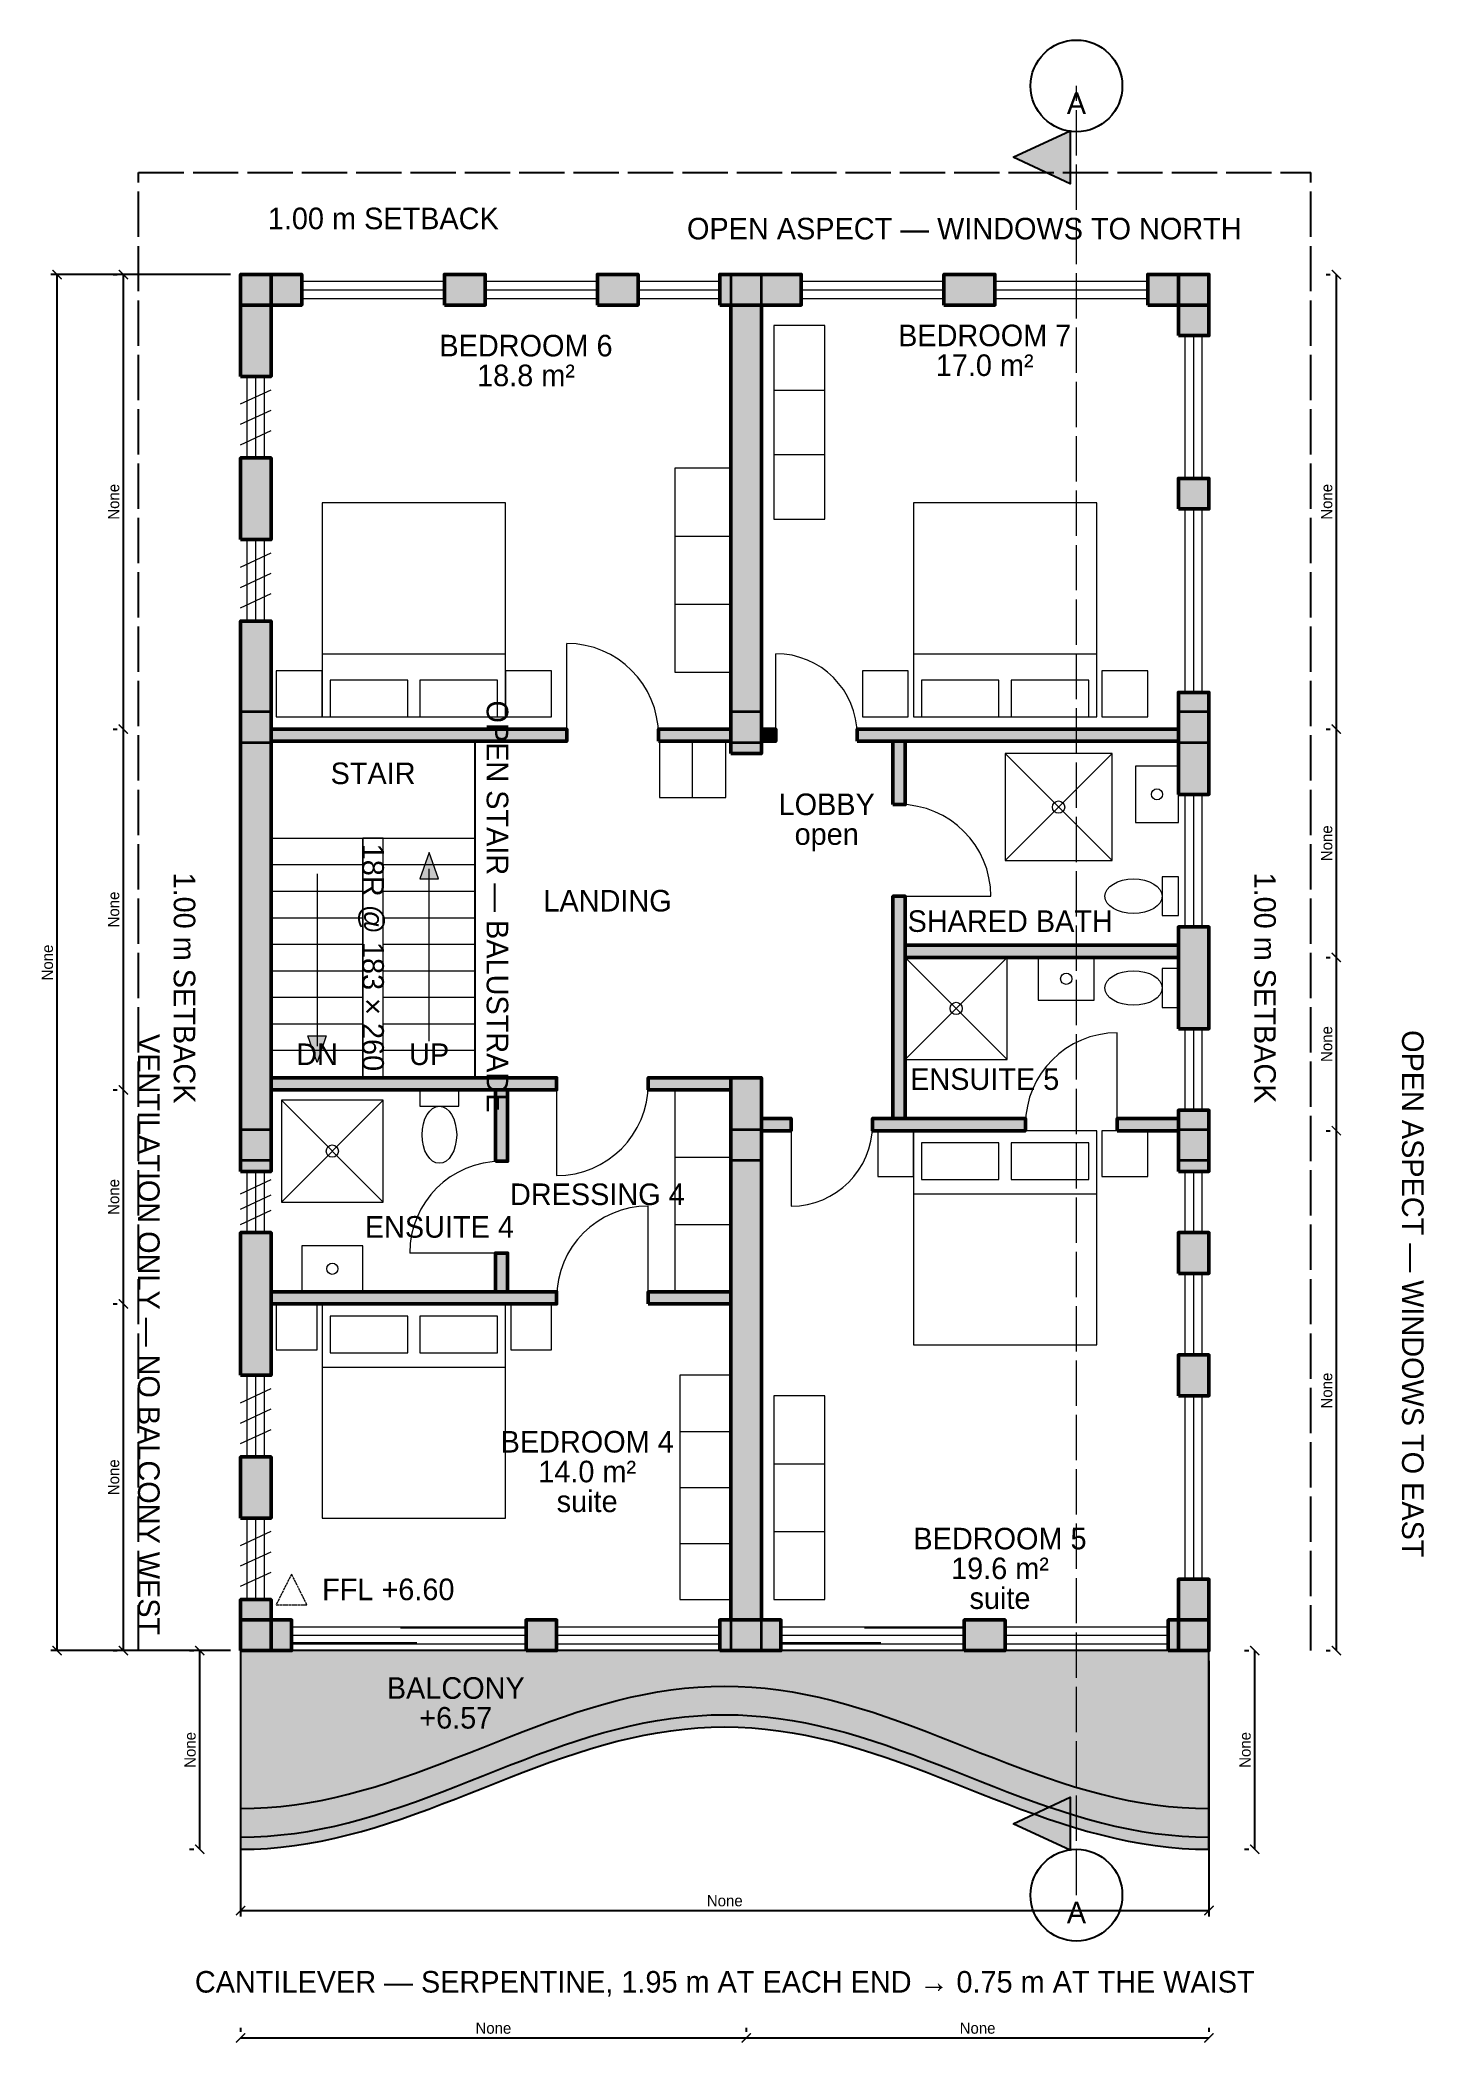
# Model space of a CAD drawing. Header units: millimetres. Extents: x 10533 to 24109, y -350 to 19300.
import ezdxf
from ezdxf.enums import TextEntityAlignment as Align

# ---------------------------------------------------------------- set-up
doc = ezdxf.new("R2010")
doc.units = ezdxf.units.MM
doc.header["$LTSCALE"] = 20
doc.linetypes.add('DASHDOT', pattern=[3.556, 2.54, -0.508, 0, -0.508])
doc.linetypes.add('DASHED', pattern=[1.524, 1.27, -0.254])
for name, color, linetype, lineweight in [('A-ANNO-DIMS', 5, 'CONTINUOUS', 13), ('A-ANNO-PATT', 8, 'CONTINUOUS', 9), ('A-ANNO-SYMB', 5, 'DASHED', 13), ('A-ANNO-TEXT', 7, 'CONTINUOUS', 13), ('A-DOOR', 3, 'CONTINUOUS', 18), ('A-EQPM', 6, 'CONTINUOUS', 13), ('A-FLOR', 7, 'CONTINUOUS', 25), ('A-FLOR-STRS', 2, 'CONTINUOUS', 18), ('A-FURN', 6, 'CONTINUOUS', 13), ('A-GLAZ', 4, 'CONTINUOUS', 18), ('A-WALL', 7, 'CONTINUOUS', 50), ('A-WALL-PATT', 7, 'CONTINUOUS', 9), ('G-ANNO-BNDY', 1, 'DASHDOT', 25), ('S-COLS', 7, 'CONTINUOUS', 35)]:
    doc.layers.add(name, color=color, linetype=linetype, lineweight=lineweight)
doc.dimstyles.new('ARCH', dxfattribs={"dimtxt": 2.2, "dimasz": 1.8, "dimexe": 1.2, "dimexo": 2, "dimgap": 0.8, "dimtad": 1, "dimlfac": 0.001, "dimblk": 'ARCHTICK', "dimcen": 2.5, "dimazin": 3, "dimtfac": 1, "dimtmove": 0, "dimatfit": 3})

# ---------------------------------------------------------------- blocks, each defined once
blk = doc.blocks.new('_ARCHTICK')
at = {"color": 0, "linetype": 'BYBLOCK', "const_width": 0.15}
blk.add_lwpolyline([(-0.5, -0.5), (0.5, 0.5)], dxfattribs=at)

msp = doc.modelspace()

# ---------------------------------------------------------------- hatches: boundary and pattern name
at = {"layer": 'A-ANNO-PATT'}
for points in [[(20080, 18150), (20640, 18410), (20640, 17890)], [(14350, 11330), (14260, 11070), (14440, 11070)], [(13250, 9270), (13160, 9530), (13340, 9530)], [(12500, 3500), (12500, 1550), (12631.944, 1552.283), (12763.889, 1559.115), (12895.833, 1570.445), (13027.778, 1586.184), (13159.722, 1606.215), (13291.667, 1630.385), (13423.611, 1658.509), (13555.556, 1690.373), (13687.5, 1725.736), (13819.444, 1764.327), (13951.389, 1805.854), (14083.333, 1850), (14215.278, 1896.429), (14347.222, 1944.788), (14479.167, 1994.709), (14611.111, 2045.811), (14743.056, 2097.707), (14875, 2150), (15006.944, 2202.293), (15138.889, 2254.189), (15270.833, 2305.291), (15402.778, 2355.212), (15534.722, 2403.571), (15666.667, 2450), (15798.611, 2494.146), (15930.556, 2535.673), (16062.5, 2574.264), (16194.444, 2609.627), (16326.389, 2641.491), (16458.333, 2669.615), (16590.278, 2693.785), (16722.222, 2713.816), (16854.167, 2729.555), (16986.111, 2740.885), (17118.056, 2747.717), (17250, 2750), (17381.944, 2747.717), (17513.889, 2740.885), (17645.833, 2729.555), (17777.778, 2713.816), (17909.722, 2693.785), (18041.667, 2669.615), (18173.611, 2641.491), (18305.556, 2609.627), (18437.5, 2574.264), (18569.444, 2535.673), (18701.389, 2494.146), (18833.333, 2450), (18965.278, 2403.571), (19097.222, 2355.212), (19229.167, 2305.291), (19361.111, 2254.189), (19493.056, 2202.293), (19625, 2150), (19756.944, 2097.707), (19888.889, 2045.811), (20020.833, 1994.709), (20152.778, 1944.788), (20284.722, 1896.429), (20416.667, 1850), (20548.611, 1805.854), (20680.556, 1764.327), (20812.5, 1725.736), (20944.444, 1690.373), (21076.389, 1658.509), (21208.333, 1630.385), (21340.278, 1606.215), (21472.222, 1586.184), (21604.167, 1570.445), (21736.111, 1559.115), (21868.056, 1552.283), (22000, 1550), (22000, 3500)], [(20080, 1800), (20640, 2060), (20640, 1540)]]:
    msp.add_hatch(color=7, dxfattribs=at).paths.add_polyline_path(points)
at = {"layer": 'A-WALL-PATT'}
for points in [[(12500, 16000), (12800, 16000), (12800, 17000), (12500, 17000)], [(12500, 16700), (13100, 16700), (13100, 17000), (12500, 17000)], [(14500, 16700), (14900, 16700), (14900, 17000), (14500, 17000)], [(16000, 16700), (16400, 16700), (16400, 17000), (16000, 17000)], [(17200, 16700), (18000, 16700), (18000, 17000), (17200, 17000)], [(19400, 16700), (19900, 16700), (19900, 17000), (19400, 17000)], [(21400, 16700), (22000, 16700), (22000, 17000), (21400, 17000)], [(21700, 16400), (22000, 16400), (22000, 17000), (21700, 17000)], [(17310, 12300), (17610, 12300), (17610, 16700), (17310, 16700)], [(12500, 14400), (12800, 14400), (12800, 15200), (12500, 15200)], [(21700, 14700), (22000, 14700), (22000, 15000), (21700, 15000)], [(12500, 8200), (12800, 8200), (12800, 13600), (12500, 13600)], [(21700, 11900), (22000, 11900), (22000, 12900), (21700, 12900)], [(12800, 12420), (15700, 12420), (15700, 12540), (12800, 12540)], [(16600, 12420), (17310, 12420), (17310, 12540), (16600, 12540)], [(17610, 12420), (17750, 12420), (17750, 12540), (17610, 12540)], [(18550, 12420), (21700, 12420), (21700, 12540), (18550, 12540)], [(18900, 11800), (19020, 11800), (19020, 12420), (18900, 12420)], [(18900, 8720), (19020, 8720), (19020, 10900), (18900, 10900)], [(19020, 10300), (21700, 10300), (21700, 10420), (19020, 10420)], [(21700, 9600), (22000, 9600), (22000, 10600), (21700, 10600)], [(12800, 9000), (15600, 9000), (15600, 9120), (12800, 9120)], [(16500, 9000), (17310, 9000), (17310, 9120), (16500, 9120)], [(17310, 3800), (17610, 3800), (17610, 9120), (17310, 9120)], [(15000, 8300), (15120, 8300), (15120, 9000), (15000, 9000)], [(17610, 8600), (17900, 8600), (17900, 8720), (17610, 8720)], [(18700, 8600), (20200, 8600), (20200, 8720), (18700, 8720)], [(21100, 8600), (21700, 8600), (21700, 8720), (21100, 8720)], [(21700, 8200), (22000, 8200), (22000, 8800), (21700, 8800)], [(12500, 6200), (12800, 6200), (12800, 7600), (12500, 7600)], [(21700, 7200), (22000, 7200), (22000, 7600), (21700, 7600)], [(15000, 7020), (15120, 7020), (15120, 7400), (15000, 7400)], [(12800, 6900), (15600, 6900), (15600, 7020), (12800, 7020)], [(16500, 6900), (17310, 6900), (17310, 7020), (16500, 7020)], [(21700, 6000), (22000, 6000), (22000, 6400), (21700, 6400)], [(12500, 4800), (12800, 4800), (12800, 5400), (12500, 5400)], [(21700, 3500), (22000, 3500), (22000, 4200), (21700, 4200)], [(12500, 3500), (12800, 3500), (12800, 4000), (12500, 4000)], [(12500, 3500), (13000, 3500), (13000, 3800), (12500, 3800)], [(15300, 3500), (15600, 3500), (15600, 3800), (15300, 3800)], [(17200, 3500), (17800, 3500), (17800, 3800), (17200, 3800)], [(19600, 3500), (20000, 3500), (20000, 3800), (19600, 3800)], [(21600, 3500), (22000, 3500), (22000, 3800), (21600, 3800)]]:
    msp.add_hatch(color=7, dxfattribs=at).paths.add_polyline_path(points)

# ---------------------------------------------------------------- linework, layer by layer
at = {"layer": 'A-ANNO-SYMB', "linetype": 'DASHED', "ltscale": 17.5}
msp.add_line((20700, 1100), (20700, 18850), dxfattribs=at)
at = {"layer": 'A-ANNO-SYMB'}
msp.add_lwpolyline([(13000, 4250), (12850, 3950), (13150, 3950)], close=True, dxfattribs=at)
at = {"layer": 'A-DOOR'}
for p, q in [((15700, 12480), (15700, 13380)), ((17750, 12480), (17750, 13280)), ((15700, 12420), (15700, 12540)), ((16600, 12420), (16600, 12540)), ((17750, 12420), (17750, 12540)), ((18550, 12420), (18550, 12540)), ((17310, 12300), (17610, 12300)), ((18900, 11800), (19020, 11800)), ((18900, 10900), (19020, 10900)), ((18960, 10900), (19860, 10900)), ((21100, 8660), (21100, 9560)), ((15600, 9000), (15600, 9120)), ((15600, 9060), (15600, 8160)), ((16500, 9000), (16500, 9120)), ((17310, 9120), (17610, 9120)), ((17900, 8600), (17900, 8720)), ((17900, 8660), (17900, 7860)), ((18700, 8600), (18700, 8720)), ((20200, 8600), (20200, 8720)), ((21100, 8600), (21100, 8720)), ((15000, 8300), (15120, 8300)), ((16500, 6960), (16500, 7860)), ((15060, 7400), (14160, 7400)), ((15000, 7400), (15120, 7400)), ((15600, 6900), (15600, 7020)), ((16500, 6900), (16500, 7020))]:
    msp.add_line(p, q, dxfattribs=at)
for centre, radius, start, end in [((15700, 12480), 900, 0, 90), ((17750, 12480), 800, 0, 90), ((18960, 10900), 900, 0, 90), ((21100, 8660), 900, 90, 180), ((15600, 9060), 900, -90, 0), ((17900, 8660), 800, -90, 0), ((15060, 7400), 900, 90, 180), ((16500, 6960), 900, 90, 180)]:
    msp.add_arc(centre, radius, start, end, dxfattribs=at)
at = {"layer": 'A-EQPM'}
for p, q in [((20000, 11250), (21050, 12300)), ((21050, 11250), (20000, 12300)), ((19020, 9300), (20020, 10300)), ((20020, 9300), (19020, 10300)), ((12900, 7900), (13900, 8900)), ((13900, 7900), (12900, 8900))]:
    msp.add_line(p, q, dxfattribs=at)
for points in [[(20000, 11250), (21050, 11250), (21050, 12300), (20000, 12300)], [(21280, 11625), (21700, 11625), (21700, 12175), (21280, 12175)], [(21540, 10710), (21700, 10710), (21700, 11090), (21540, 11090)], [(19020, 9300), (20020, 9300), (20020, 10300), (19020, 10300)], [(20325, 9880), (20875, 9880), (20875, 10300), (20325, 10300)], [(21540, 9810), (21700, 9810), (21700, 10190), (21540, 10190)], [(12900, 7900), (13900, 7900), (13900, 8900), (12900, 8900)], [(14260, 8840), (14640, 8840), (14640, 9000), (14260, 9000)], [(13100, 7020), (13700, 7020), (13700, 7470), (13100, 7470)]]:
    msp.add_lwpolyline(points, close=True, dxfattribs=at)
for centre, radius in [((20525, 11775), 60), ((21490, 11900), 55), ((20600, 10090), 55), ((19520, 9800), 60), ((13400, 8400), 60), ((13400, 7245), 55)]:
    msp.add_circle(centre, radius, dxfattribs=at)
for centre, major_axis in [((21260, 10900), (280, 0)), ((21260, 10000), (280, 0)), ((14450, 8560), (0, 280))]:
    msp.add_ellipse(centre, major_axis=major_axis, ratio=0.607142857, dxfattribs=at)
at = {"layer": 'A-FLOR'}
msp.add_line((14800, 9120), (14800, 12420), dxfattribs=at)
for points in [[(20080, 18150), (20640, 18410), (20640, 17890)], [(12500, 3500), (12500, 1550), (12631.944, 1552.283), (12763.889, 1559.115), (12895.833, 1570.445), (13027.778, 1586.184), (13159.722, 1606.215), (13291.667, 1630.385), (13423.611, 1658.509), (13555.556, 1690.373), (13687.5, 1725.736), (13819.444, 1764.327), (13951.389, 1805.854), (14083.333, 1850), (14215.278, 1896.429), (14347.222, 1944.788), (14479.167, 1994.709), (14611.111, 2045.811), (14743.056, 2097.707), (14875, 2150), (15006.944, 2202.293), (15138.889, 2254.189), (15270.833, 2305.291), (15402.778, 2355.212), (15534.722, 2403.571), (15666.667, 2450), (15798.611, 2494.146), (15930.556, 2535.673), (16062.5, 2574.264), (16194.444, 2609.627), (16326.389, 2641.491), (16458.333, 2669.615), (16590.278, 2693.785), (16722.222, 2713.816), (16854.167, 2729.555), (16986.111, 2740.885), (17118.056, 2747.717), (17250, 2750), (17381.944, 2747.717), (17513.889, 2740.885), (17645.833, 2729.555), (17777.778, 2713.816), (17909.722, 2693.785), (18041.667, 2669.615), (18173.611, 2641.491), (18305.556, 2609.627), (18437.5, 2574.264), (18569.444, 2535.673), (18701.389, 2494.146), (18833.333, 2450), (18965.278, 2403.571), (19097.222, 2355.212), (19229.167, 2305.291), (19361.111, 2254.189), (19493.056, 2202.293), (19625, 2150), (19756.944, 2097.707), (19888.889, 2045.811), (20020.833, 1994.709), (20152.778, 1944.788), (20284.722, 1896.429), (20416.667, 1850), (20548.611, 1805.854), (20680.556, 1764.327), (20812.5, 1725.736), (20944.444, 1690.373), (21076.389, 1658.509), (21208.333, 1630.385), (21340.278, 1606.215), (21472.222, 1586.184), (21604.167, 1570.445), (21736.111, 1559.115), (21868.056, 1552.283), (22000, 1550), (22000, 3500)], [(20080, 1800), (20640, 2060), (20640, 1540)]]:
    msp.add_lwpolyline(points, close=True, dxfattribs=at)
at = {"layer": 'A-FLOR', "linetype": 'DASHED', "ltscale": 17.5}
msp.add_lwpolyline([(12500, 1950), (12631.944, 1952.283), (12763.889, 1959.115), (12895.833, 1970.445), (13027.778, 1986.184), (13159.722, 2006.215), (13291.667, 2030.385), (13423.611, 2058.509), (13555.556, 2090.373), (13687.5, 2125.736), (13819.444, 2164.327), (13951.389, 2205.854), (14083.333, 2250), (14215.278, 2296.429), (14347.222, 2344.788), (14479.167, 2394.709), (14611.111, 2445.811), (14743.056, 2497.707), (14875, 2550), (15006.944, 2602.293), (15138.889, 2654.189), (15270.833, 2705.291), (15402.778, 2755.212), (15534.722, 2803.571), (15666.667, 2850), (15798.611, 2894.146), (15930.556, 2935.673), (16062.5, 2974.264), (16194.444, 3009.627), (16326.389, 3041.491), (16458.333, 3069.615), (16590.278, 3093.785), (16722.222, 3113.816), (16854.167, 3129.555), (16986.111, 3140.885), (17118.056, 3147.717), (17250, 3150), (17381.944, 3147.717), (17513.889, 3140.885), (17645.833, 3129.555), (17777.778, 3113.816), (17909.722, 3093.785), (18041.667, 3069.615), (18173.611, 3041.491), (18305.556, 3009.627), (18437.5, 2974.264), (18569.444, 2935.673), (18701.389, 2894.146), (18833.333, 2850), (18965.278, 2803.571), (19097.222, 2755.212), (19229.167, 2705.291), (19361.111, 2654.189), (19493.056, 2602.293), (19625, 2550), (19756.944, 2497.707), (19888.889, 2445.811), (20020.833, 2394.709), (20152.778, 2344.788), (20284.722, 2296.429), (20416.667, 2250), (20548.611, 2205.854), (20680.556, 2164.327), (20812.5, 2125.736), (20944.444, 2090.373), (21076.389, 2058.509), (21208.333, 2030.385), (21340.278, 2006.215), (21472.222, 1986.184), (21604.167, 1970.445), (21736.111, 1959.115), (21868.056, 1952.283), (22000, 1950)], dxfattribs=at)
at = {"layer": 'A-FLOR'}
for points in [[(12500, 1670), (12631.944, 1672.283), (12763.889, 1679.115), (12895.833, 1690.445), (13027.778, 1706.184), (13159.722, 1726.215), (13291.667, 1750.385), (13423.611, 1778.509), (13555.556, 1810.373), (13687.5, 1845.736), (13819.444, 1884.327), (13951.389, 1925.854), (14083.333, 1970), (14215.278, 2016.429), (14347.222, 2064.788), (14479.167, 2114.709), (14611.111, 2165.811), (14743.056, 2217.707), (14875, 2270), (15006.944, 2322.293), (15138.889, 2374.189), (15270.833, 2425.291), (15402.778, 2475.212), (15534.722, 2523.571), (15666.667, 2570), (15798.611, 2614.146), (15930.556, 2655.673), (16062.5, 2694.264), (16194.444, 2729.627), (16326.389, 2761.491), (16458.333, 2789.615), (16590.278, 2813.785), (16722.222, 2833.816), (16854.167, 2849.555), (16986.111, 2860.885), (17118.056, 2867.717), (17250, 2870), (17381.944, 2867.717), (17513.889, 2860.885), (17645.833, 2849.555), (17777.778, 2833.816), (17909.722, 2813.785), (18041.667, 2789.615), (18173.611, 2761.491), (18305.556, 2729.627), (18437.5, 2694.264), (18569.444, 2655.673), (18701.389, 2614.146), (18833.333, 2570), (18965.278, 2523.571), (19097.222, 2475.212), (19229.167, 2425.291), (19361.111, 2374.189), (19493.056, 2322.293), (19625, 2270), (19756.944, 2217.707), (19888.889, 2165.811), (20020.833, 2114.709), (20152.778, 2064.788), (20284.722, 2016.429), (20416.667, 1970), (20548.611, 1925.854), (20680.556, 1884.327), (20812.5, 1845.736), (20944.444, 1810.373), (21076.389, 1778.509), (21208.333, 1750.385), (21340.278, 1726.215), (21472.222, 1706.184), (21604.167, 1690.445), (21736.111, 1679.115), (21868.056, 1672.283), (22000, 1670)], [(12500, 1550), (12631.944, 1552.283), (12763.889, 1559.115), (12895.833, 1570.445), (13027.778, 1586.184), (13159.722, 1606.215), (13291.667, 1630.385), (13423.611, 1658.509), (13555.556, 1690.373), (13687.5, 1725.736), (13819.444, 1764.327), (13951.389, 1805.854), (14083.333, 1850), (14215.278, 1896.429), (14347.222, 1944.788), (14479.167, 1994.709), (14611.111, 2045.811), (14743.056, 2097.707), (14875, 2150), (15006.944, 2202.293), (15138.889, 2254.189), (15270.833, 2305.291), (15402.778, 2355.212), (15534.722, 2403.571), (15666.667, 2450), (15798.611, 2494.146), (15930.556, 2535.673), (16062.5, 2574.264), (16194.444, 2609.627), (16326.389, 2641.491), (16458.333, 2669.615), (16590.278, 2693.785), (16722.222, 2713.816), (16854.167, 2729.555), (16986.111, 2740.885), (17118.056, 2747.717), (17250, 2750), (17381.944, 2747.717), (17513.889, 2740.885), (17645.833, 2729.555), (17777.778, 2713.816), (17909.722, 2693.785), (18041.667, 2669.615), (18173.611, 2641.491), (18305.556, 2609.627), (18437.5, 2574.264), (18569.444, 2535.673), (18701.389, 2494.146), (18833.333, 2450), (18965.278, 2403.571), (19097.222, 2355.212), (19229.167, 2305.291), (19361.111, 2254.189), (19493.056, 2202.293), (19625, 2150), (19756.944, 2097.707), (19888.889, 2045.811), (20020.833, 1994.709), (20152.778, 1944.788), (20284.722, 1896.429), (20416.667, 1850), (20548.611, 1805.854), (20680.556, 1764.327), (20812.5, 1725.736), (20944.444, 1690.373), (21076.389, 1658.509), (21208.333, 1630.385), (21340.278, 1606.215), (21472.222, 1586.184), (21604.167, 1570.445), (21736.111, 1559.115), (21868.056, 1552.283), (22000, 1550)]]:
    msp.add_lwpolyline(points, dxfattribs=at)
for centre in [(20700, 18850), (20700, 1100)]:
    msp.add_circle(centre, 450, dxfattribs=at)
at = {"layer": 'A-FLOR-STRS'}
for p, q in [((12800, 11470), (14800, 11470)), ((12800, 11470), (13700, 11470)), ((13700, 9130), (13700, 11470)), ((13900, 11470), (14800, 11470)), ((13900, 9130), (13900, 11470)), ((12800, 11210), (13700, 11210)), ((13900, 11210), (14800, 11210)), ((13250, 11120), (13250, 9430)), ((14350, 9480), (14350, 11170)), ((12800, 10950), (13700, 10950)), ((13900, 10950), (14800, 10950)), ((12800, 10690), (13700, 10690)), ((13900, 10690), (14800, 10690)), ((12800, 10430), (13700, 10430)), ((13900, 10430), (14800, 10430)), ((12800, 10170), (13700, 10170)), ((13900, 10170), (14800, 10170)), ((12800, 9910), (13700, 9910)), ((13900, 9910), (14800, 9910)), ((12800, 9650), (13700, 9650)), ((13900, 9650), (14800, 9650)), ((12800, 9390), (13700, 9390)), ((13900, 9390), (14800, 9390)), ((12800, 9130), (13700, 9130)), ((13900, 9130), (14800, 9130))]:
    msp.add_line(p, q, dxfattribs=at)
for points in [[(13700, 9130), (13900, 9130), (13900, 11470), (13700, 11470)], [(14350, 11330), (14260, 11070), (14440, 11070)], [(13250, 9270), (13160, 9530), (13340, 9530)]]:
    msp.add_lwpolyline(points, close=True, dxfattribs=at)
at = {"layer": 'A-FURN'}
for p, q in [((17730, 15866.667), (18230, 15866.667)), ((17730, 15233.333), (18230, 15233.333)), ((16760, 14433.333), (17310, 14433.333)), ((16760, 13766.667), (17310, 13766.667)), ((13300, 13280), (15100, 13280)), ((19100, 13280), (20900, 13280)), ((16935, 11870), (16935, 12420)), ((16760, 8340), (17310, 8340)), ((19100, 7980), (20900, 7980)), ((16760, 7680), (17310, 7680)), ((13300, 6280), (15100, 6280)), ((16810, 5650), (17310, 5650)), ((17730, 5333.333), (18230, 5333.333)), ((16810, 5100), (17310, 5100)), ((16810, 4550), (17310, 4550)), ((17730, 4666.667), (18230, 4666.667)), ((12500, 1550), (12500, 3500)), ((22000, 1550), (22000, 3500))]:
    msp.add_line(p, q, dxfattribs=at)
for points in [[(17730, 14600), (18230, 14600), (18230, 16500), (17730, 16500)], [(16760, 13100), (17310, 13100), (17310, 15100), (16760, 15100)], [(13300, 12660), (15100, 12660), (15100, 14760), (13300, 14760)], [(19100, 12660), (20900, 12660), (20900, 14760), (19100, 14760)], [(12850, 12660), (13300, 12660), (13300, 13110), (12850, 13110)], [(13380, 12660), (14140, 12660), (14140, 13020), (13380, 13020)], [(14260, 12660), (15020, 12660), (15020, 13020), (14260, 13020)], [(15100, 12660), (15550, 12660), (15550, 13110), (15100, 13110)], [(18600, 12660), (19050, 12660), (19050, 13110), (18600, 13110)], [(19180, 12660), (19940, 12660), (19940, 13020), (19180, 13020)], [(20060, 12660), (20820, 12660), (20820, 13020), (20060, 13020)], [(20950, 12660), (21400, 12660), (21400, 13110), (20950, 13110)], [(16610, 11870), (17260, 11870), (17260, 12420), (16610, 12420)], [(16760, 7020), (17310, 7020), (17310, 9000), (16760, 9000)], [(18750, 8150), (19100, 8150), (19100, 8600), (18750, 8600)], [(19100, 6500), (20900, 6500), (20900, 8600), (19100, 8600)], [(19180, 8120), (19940, 8120), (19940, 8480), (19180, 8480)], [(20060, 8120), (20820, 8120), (20820, 8480), (20060, 8480)], [(20950, 8150), (21400, 8150), (21400, 8600), (20950, 8600)], [(12850, 6450), (13250, 6450), (13250, 6900), (12850, 6900)], [(13300, 4800), (15100, 4800), (15100, 6900), (13300, 6900)], [(15150, 6450), (15550, 6450), (15550, 6900), (15150, 6900)], [(13380, 6420), (14140, 6420), (14140, 6780), (13380, 6780)], [(14260, 6420), (15020, 6420), (15020, 6780), (14260, 6780)], [(16810, 4000), (17310, 4000), (17310, 6200), (16810, 6200)], [(17730, 4000), (18230, 4000), (18230, 6000), (17730, 6000)]]:
    msp.add_lwpolyline(points, close=True, dxfattribs=at)
at = {"layer": 'A-GLAZ'}
for p, q in [((13100, 16700), (13100, 17000)), ((13100, 16934), (14500, 16934)), ((14500, 16700), (14500, 17000)), ((14900, 16700), (14900, 17000)), ((14900, 16934), (16000, 16934)), ((16000, 16700), (16000, 17000)), ((16400, 16700), (16400, 17000)), ((16400, 16934), (17200, 16934)), ((17200, 16700), (17200, 17000)), ((18000, 16700), (18000, 17000)), ((18000, 16934), (19400, 16934)), ((19400, 16700), (19400, 17000)), ((19900, 16700), (19900, 17000)), ((19900, 16934), (21400, 16934)), ((21400, 16700), (21400, 17000)), ((13100, 16850), (14500, 16850)), ((13100, 16766), (14500, 16766)), ((14900, 16850), (16000, 16850)), ((14900, 16766), (16000, 16766)), ((16400, 16850), (17200, 16850)), ((16400, 16766), (17200, 16766)), ((18000, 16850), (19400, 16850)), ((18000, 16766), (19400, 16766)), ((19900, 16850), (21400, 16850)), ((19900, 16766), (21400, 16766)), ((21700, 16400), (22000, 16400)), ((21766, 15000), (21766, 16400)), ((21850, 15000), (21850, 16400)), ((21934, 15000), (21934, 16400)), ((12500, 16000), (12800, 16000)), ((12566, 15200), (12566, 16000)), ((12650, 15200), (12650, 16000)), ((12734, 15200), (12734, 16000)), ((12500, 15730), (12800, 15870)), ((12500, 15530), (12800, 15670)), ((12500, 15330), (12800, 15470)), ((12500, 15200), (12800, 15200)), ((21700, 15000), (22000, 15000)), ((21700, 14700), (22000, 14700)), ((21766, 12900), (21766, 14700)), ((21850, 12900), (21850, 14700)), ((21934, 12900), (21934, 14700)), ((12500, 14400), (12800, 14400)), ((12566, 13600), (12566, 14400)), ((12650, 13600), (12650, 14400)), ((12734, 13600), (12734, 14400)), ((12500, 14130), (12800, 14270)), ((12500, 13930), (12800, 14070)), ((12500, 13730), (12800, 13870)), ((12500, 13600), (12800, 13600)), ((21700, 12900), (22000, 12900)), ((21700, 11900), (22000, 11900)), ((21766, 10600), (21766, 11900)), ((21850, 10600), (21850, 11900)), ((21934, 10600), (21934, 11900)), ((21700, 10600), (22000, 10600)), ((21700, 9600), (22000, 9600)), ((21766, 8800), (21766, 9600)), ((21850, 8800), (21850, 9600)), ((21934, 8800), (21934, 9600)), ((21700, 8800), (22000, 8800)), ((12500, 8200), (12800, 8200)), ((12500, 7980), (12800, 8120)), ((12566, 7600), (12566, 8200)), ((12650, 7600), (12650, 8200)), ((12734, 7600), (12734, 8200)), ((21700, 8200), (22000, 8200)), ((21766, 7600), (21766, 8200)), ((21850, 7600), (21850, 8200)), ((21934, 7600), (21934, 8200)), ((12500, 7830), (12800, 7970)), ((12500, 7680), (12800, 7820)), ((12500, 7600), (12800, 7600)), ((21700, 7600), (22000, 7600)), ((21700, 7200), (22000, 7200)), ((21766, 6400), (21766, 7200)), ((21850, 6400), (21850, 7200)), ((21934, 6400), (21934, 7200)), ((21700, 6400), (22000, 6400)), ((12500, 6200), (12800, 6200)), ((12566, 5400), (12566, 6200)), ((12650, 5400), (12650, 6200)), ((12734, 5400), (12734, 6200)), ((12500, 5930), (12800, 6070)), ((21700, 6000), (22000, 6000)), ((21766, 4200), (21766, 6000)), ((21850, 4200), (21850, 6000)), ((21934, 4200), (21934, 6000)), ((12500, 5730), (12800, 5870)), ((12500, 5530), (12800, 5670)), ((12500, 5400), (12800, 5400)), ((12500, 4800), (12800, 4800)), ((12566, 4000), (12566, 4800)), ((12650, 4000), (12650, 4800)), ((12734, 4000), (12734, 4800)), ((12500, 4530), (12800, 4670)), ((12500, 4330), (12800, 4470)), ((12500, 4130), (12800, 4270)), ((21700, 4200), (22000, 4200)), ((12500, 4000), (12800, 4000)), ((13000, 3500), (13000, 3800)), ((13000, 3734), (15300, 3734)), ((15300, 3500), (15300, 3800)), ((15600, 3500), (15600, 3800)), ((15600, 3734), (17200, 3734)), ((17200, 3500), (17200, 3800)), ((17800, 3500), (17800, 3800)), ((17800, 3734), (19600, 3734)), ((19600, 3500), (19600, 3800)), ((20000, 3500), (20000, 3800)), ((20000, 3734), (21600, 3734)), ((21600, 3500), (21600, 3800)), ((13000, 3650), (15300, 3650)), ((13000, 3578), (14230, 3578)), ((13000, 3566), (15300, 3566)), ((14070, 3722), (15300, 3722)), ((15600, 3650), (17200, 3650)), ((15600, 3566), (17200, 3566)), ((17800, 3650), (19600, 3650)), ((17800, 3578), (18780, 3578)), ((17800, 3566), (19600, 3566)), ((18620, 3722), (19600, 3722)), ((20000, 3650), (21600, 3650)), ((20000, 3566), (21600, 3566))]:
    msp.add_line(p, q, dxfattribs=at)
at = {"layer": 'A-WALL'}
for points in [[(12500, 16000), (12800, 16000), (12800, 17000), (12500, 17000)], [(12500, 16700), (13100, 16700), (13100, 17000), (12500, 17000)], [(14500, 16700), (14900, 16700), (14900, 17000), (14500, 17000)], [(16000, 16700), (16400, 16700), (16400, 17000), (16000, 17000)], [(17200, 16700), (18000, 16700), (18000, 17000), (17200, 17000)], [(19400, 16700), (19900, 16700), (19900, 17000), (19400, 17000)], [(21400, 16700), (22000, 16700), (22000, 17000), (21400, 17000)], [(21700, 16400), (22000, 16400), (22000, 17000), (21700, 17000)], [(17310, 12300), (17610, 12300), (17610, 16700), (17310, 16700)], [(12500, 14400), (12800, 14400), (12800, 15200), (12500, 15200)], [(21700, 14700), (22000, 14700), (22000, 15000), (21700, 15000)], [(12500, 8200), (12800, 8200), (12800, 13600), (12500, 13600)], [(21700, 11900), (22000, 11900), (22000, 12900), (21700, 12900)], [(12800, 12420), (15700, 12420), (15700, 12540), (12800, 12540)], [(16600, 12420), (17310, 12420), (17310, 12540), (16600, 12540)], [(17610, 12420), (17750, 12420), (17750, 12540), (17610, 12540)], [(18550, 12420), (21700, 12420), (21700, 12540), (18550, 12540)], [(18900, 11800), (19020, 11800), (19020, 12420), (18900, 12420)], [(18900, 8720), (19020, 8720), (19020, 10900), (18900, 10900)], [(19020, 10300), (21700, 10300), (21700, 10420), (19020, 10420)], [(21700, 9600), (22000, 9600), (22000, 10600), (21700, 10600)], [(12800, 9000), (15600, 9000), (15600, 9120), (12800, 9120)], [(16500, 9000), (17310, 9000), (17310, 9120), (16500, 9120)], [(17310, 3800), (17610, 3800), (17610, 9120), (17310, 9120)], [(15000, 8300), (15120, 8300), (15120, 9000), (15000, 9000)], [(17610, 8600), (17900, 8600), (17900, 8720), (17610, 8720)], [(18700, 8600), (20200, 8600), (20200, 8720), (18700, 8720)], [(21100, 8600), (21700, 8600), (21700, 8720), (21100, 8720)], [(21700, 8200), (22000, 8200), (22000, 8800), (21700, 8800)], [(12500, 6200), (12800, 6200), (12800, 7600), (12500, 7600)], [(21700, 7200), (22000, 7200), (22000, 7600), (21700, 7600)], [(15000, 7020), (15120, 7020), (15120, 7400), (15000, 7400)], [(12800, 6900), (15600, 6900), (15600, 7020), (12800, 7020)], [(16500, 6900), (17310, 6900), (17310, 7020), (16500, 7020)], [(21700, 6000), (22000, 6000), (22000, 6400), (21700, 6400)], [(12500, 4800), (12800, 4800), (12800, 5400), (12500, 5400)], [(21700, 3500), (22000, 3500), (22000, 4200), (21700, 4200)], [(12500, 3500), (12800, 3500), (12800, 4000), (12500, 4000)], [(12500, 3500), (13000, 3500), (13000, 3800), (12500, 3800)], [(15300, 3500), (15600, 3500), (15600, 3800), (15300, 3800)], [(17200, 3500), (17800, 3500), (17800, 3800), (17200, 3800)], [(19600, 3500), (20000, 3500), (20000, 3800), (19600, 3800)], [(21600, 3500), (22000, 3500), (22000, 3800), (21600, 3800)]]:
    msp.add_lwpolyline(points, close=True, dxfattribs=at)
at = {"layer": 'G-ANNO-BNDY', "linetype": 'DASHED', "ltscale": 17.5}
for p, q in [((11500, 3500), (11500, 18000)), ((11500, 18000), (23000, 18000)), ((23000, 3500), (23000, 18000))]:
    msp.add_line(p, q, dxfattribs=at)
at = {"layer": 'S-COLS'}
for points in [[(12500, 16700), (12800, 16700), (12800, 17000), (12500, 17000)], [(17310, 16700), (17610, 16700), (17610, 17000), (17310, 17000)], [(21700, 16700), (22000, 16700), (22000, 17000), (21700, 17000)], [(12500, 12410), (12800, 12410), (12800, 12710), (12500, 12710)], [(17310, 12410), (17610, 12410), (17610, 12710), (17310, 12710)], [(21700, 12410), (22000, 12410), (22000, 12710), (21700, 12710)], [(12500, 8310), (12800, 8310), (12800, 8610), (12500, 8610)], [(17310, 8310), (17610, 8310), (17610, 8610), (17310, 8610)], [(21700, 8310), (22000, 8310), (22000, 8610), (21700, 8610)], [(12500, 3500), (12800, 3500), (12800, 3800), (12500, 3800)], [(17310, 3500), (17610, 3500), (17610, 3800), (17310, 3800)], [(21700, 3500), (22000, 3500), (22000, 3800), (21700, 3800)]]:
    msp.add_lwpolyline(points, close=True, dxfattribs=at)

# ---------------------------------------------------------------- texts
at = {"layer": 'A-ANNO-TEXT'}
for s, height, p in [('A', 211.667, (20700, 18680)), ('1.00 m SETBACK', 211.66667, (13900, 17550)), ('OPEN ASPECT — WINDOWS TO NORTH', 211.66667, (19600, 17450)), ('BEDROOM 7', 211.6667, (19800, 16402.235)), ('BEDROOM 6', 211.6667, (15300, 16302.235)), ('18.8 m²', 211.6667, (15300, 16010.135)), ('17.0 m²', 211.6667, (19800, 16110.135)), ('STAIR', 211.6667, (13800, 12106.185)), ('LOBBY', 211.6667, (18250, 11802.235)), ('open', 211.6667, (18250, 11510.135)), ('LANDING', 211.6667, (16100, 10856.185)), ('SHARED BATH', 211.66667, (20050, 10656.185)), ('ENSUITE 5', 211.6667, (19800, 9106.185)), ('DRESSING 4', 211.6667, (16000, 7976.185)), ('ENSUITE 4', 211.6667, (14450, 7656.185)), ('BEDROOM 4', 211.6667, (15900, 5548.285)), ('14.0 m²', 211.6667, (15900, 5256.185)), ('suite', 211.6667, (15900, 4964.085)), ('BEDROOM 5', 211.6667, (19950, 4598.285)), ('19.6 m²', 211.6667, (19950, 4306.185)), ('suite', 211.6667, (19950, 4014.085)), ('BALCONY', 211.6667, (14611.111, 3132.235)), ('+6.57', 211.6667, (14611.111, 2840.135)), ('A', 211.667, (20700, 930)), ('CANTILEVER — SERPENTINE, 1.95 m AT EACH END → 0.75 m AT THE WAIST', 211.66667, (17250, 250))]:
    msp.add_text(s, height=height, dxfattribs=at).set_placement(p, align=Align.MIDDLE_CENTER)
for s, p in [('OPEN STAIR — BALUSTRADE', (15020, 10800)), ('1.00 m SETBACK', (11950, 10000)), ('1.00 m SETBACK', (22550, 10000)), ('VENTILATION ONLY — NO BALCONY WEST', (11600, 6600)), ('OPEN ASPECT — WINDOWS TO EAST', (24000, 7000))]:
    msp.add_text(s, height=211.66667, rotation=-90, dxfattribs=at).set_placement(p, align=Align.MIDDLE_CENTER)
msp.add_text('FFL +6.60', height=211.6667, dxfattribs=at).set_placement((13300, 4100), align=Align.MIDDLE_LEFT)
at = {"layer": 'A-FLOR-STRS'}
msp.add_text('18R @ 183 × 260', height=211.66667, rotation=-90, dxfattribs=at).set_placement((13800, 10300), align=Align.MIDDLE_CENTER)
for s, p in [('DN', (13250, 9350)), ('UP', (14350, 9350))]:
    msp.add_text(s, height=211.6667, dxfattribs=at).set_placement(p, align=Align.MIDDLE_CENTER)

# ---------------------------------------------------------------- dimensions: what is measured, and where the dimension line sits
at = {"layer": 'A-ANNO-DIMS'}
for base, p1, p2 in [((10700, 3500), (12500, 3500), (12500, 17000)), ((11350, 12540), (11350, 12540), (11350, 17000)), ((23250, 12540), (23250, 12540), (23250, 17000)), ((11350, 9000), (11350, 9000), (11350, 12540)), ((23250, 10300), (23250, 10300), (23250, 12540)), ((23250, 8600), (23250, 8600), (23250, 10300)), ((11350, 6900), (11350, 6900), (11350, 9000)), ((23250, 3500), (23250, 3500), (23250, 8600)), ((11350, 3500), (11350, 3500), (11350, 6900)), ((12100, 1550), (12100, 1550), (12100, 3500)), ((22450, 1550), (22450, 1550), (22450, 3500))]:
    msp.add_linear_dim(base=base, p1=p1, p2=p2, angle=90, text='None', dimstyle='ARCH', override={"dimscale": 50}, dxfattribs=at).render()
for base, p1, p2 in [((12500, 950), (12500, 3500), (22000, 3500)), ((12500, -300), (12500, -300), (17460, -300)), ((17460, -300), (17460, -300), (22000, -300))]:
    msp.add_linear_dim(base=base, p1=p1, p2=p2, text='None', dimstyle='ARCH', override={"dimscale": 50}, dxfattribs=at).render()

doc.saveas('drawing.dxf')
